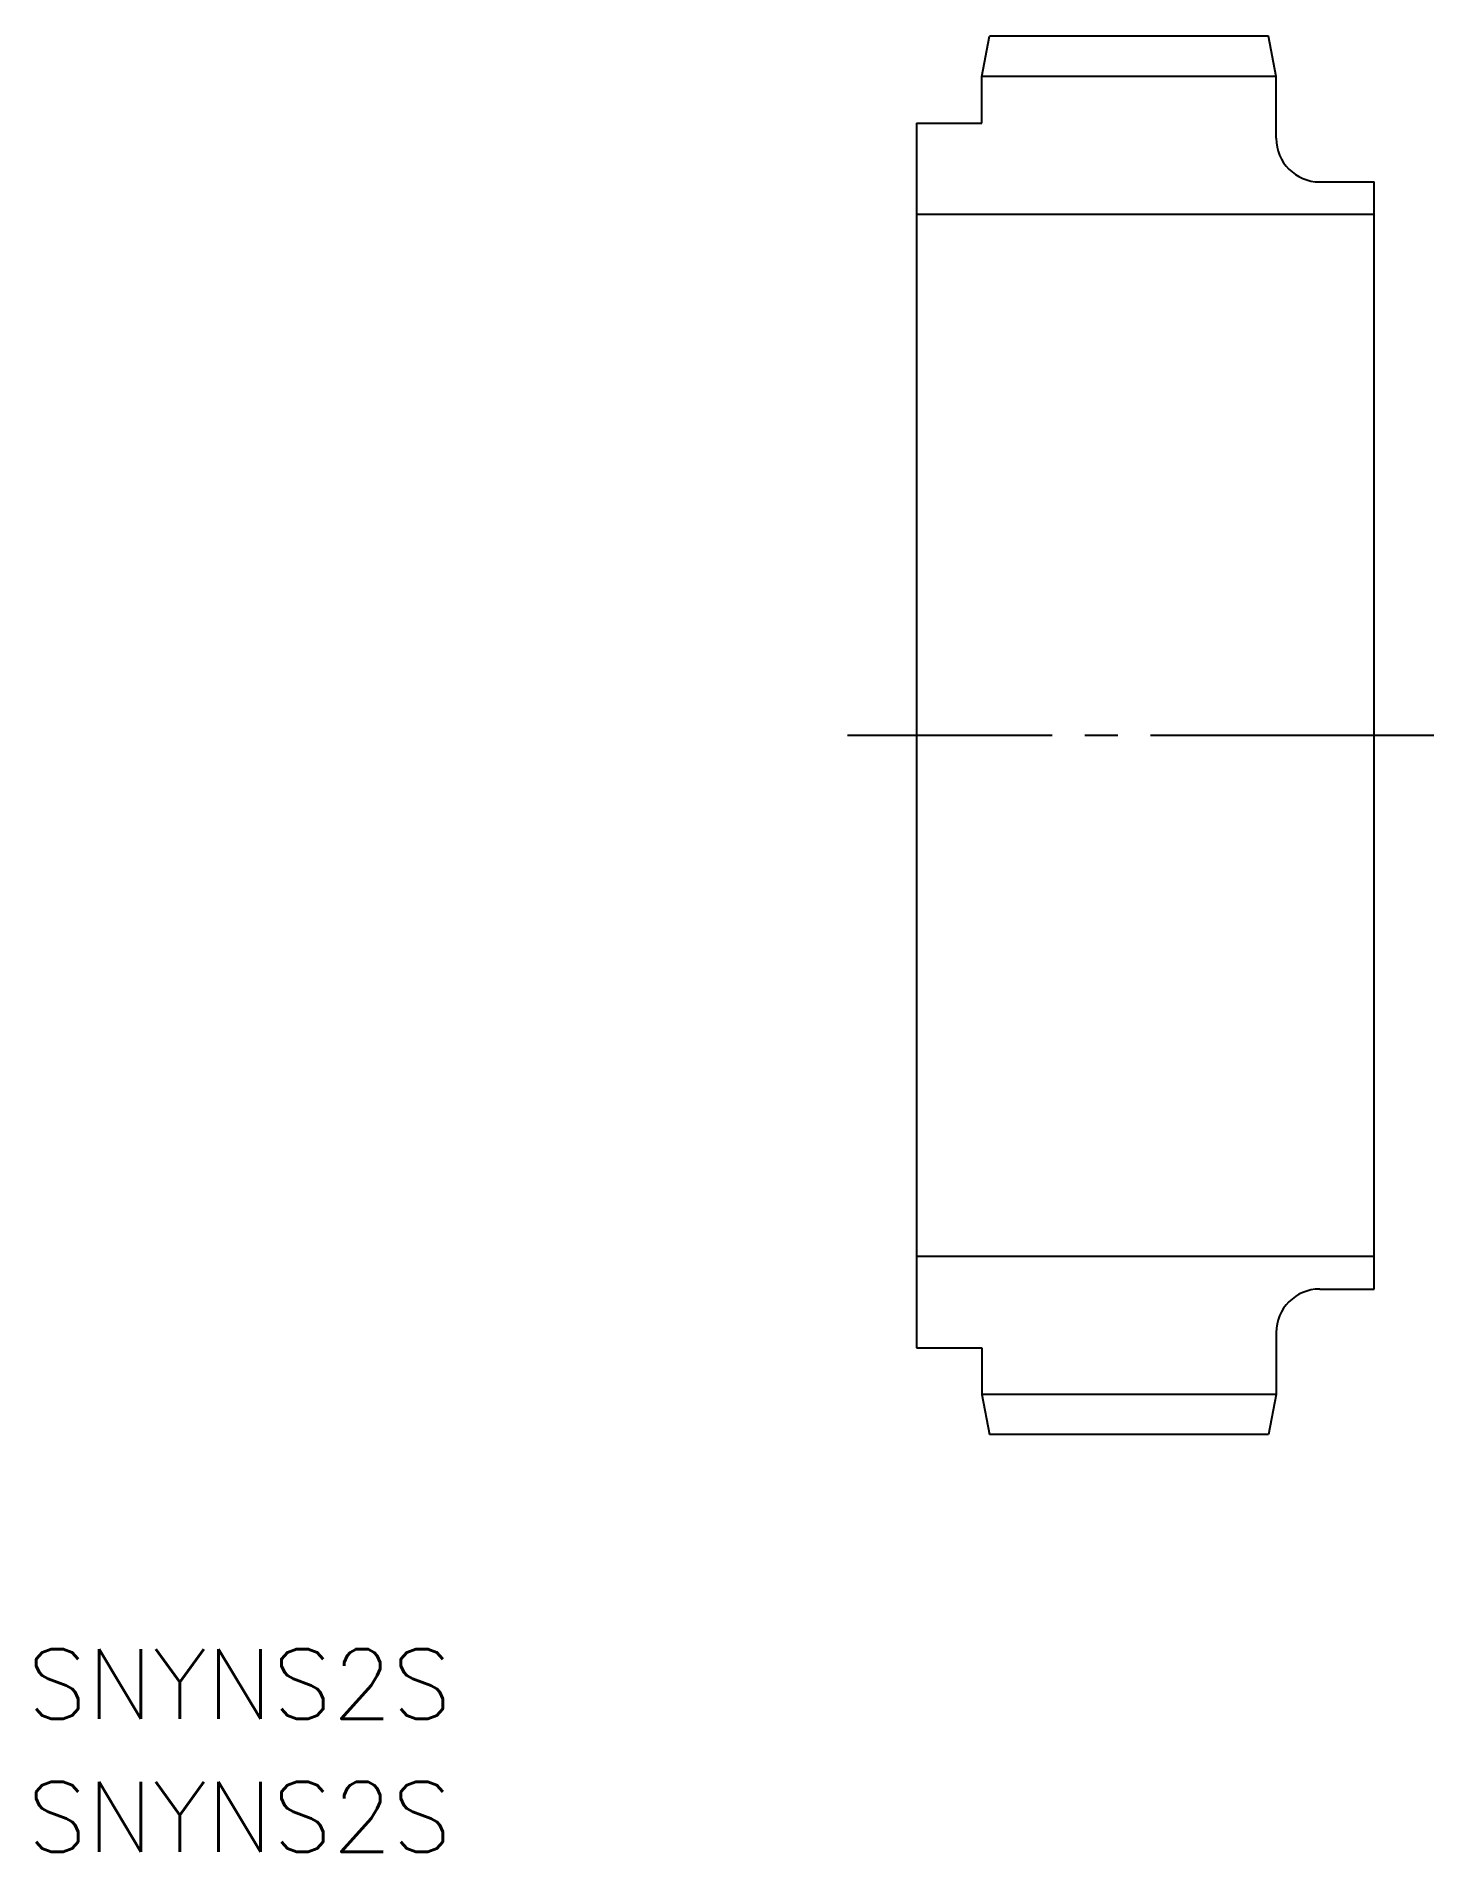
# Model space of a CAD drawing. Extents: x 47.1 to 111.3, y 150.9 to 234.2.
import ezdxf

# ---------------------------------------------------------------- set-up
doc = ezdxf.new("R2010")
doc.units = 0
doc.linetypes.add('CENTER', pattern=[17.5, 13, -1.5, 1.5, -1.5])
doc.layers.get('0').update_dxf_attribs({"linetype": 'CONTINUOUS'})
doc.layers.add('CENTER', color=1, linetype='CENTER')
doc.styles.get("Standard").update_dxf_attribs({"font": 'txt.shx', "bigfont": '@extfont2.shx'})

msp = doc.modelspace()

# ---------------------------------------------------------------- linework, layer by layer
at = {"color": 7, "linetype": 'CONTINUOUS'}
for p, q in [((90.527, 232.342), (90.879, 234.182)), ((103.674, 234.182), (90.879, 234.182)), ((104.027, 232.342), (103.674, 234.182)), ((90.527, 230.202), (90.527, 232.342)), ((104.027, 229.502), (104.027, 232.342)), ((87.527, 230.202), (90.527, 230.202)), ((87.527, 230.202), (87.527, 174.002)), ((106.027, 227.502), (108.527, 227.502)), ((108.527, 176.702), (108.527, 227.502)), ((108.527, 226.002), (87.527, 226.002)), ((108.527, 178.202), (87.527, 178.202)), ((106.027, 176.702), (108.527, 176.702)), ((104.027, 174.702), (104.027, 171.862)), ((87.527, 174.002), (90.527, 174.002)), ((90.527, 174.002), (90.527, 171.862)), ((90.527, 171.862), (90.879, 170.022)), ((104.027, 171.862), (103.674, 170.022)), ((103.674, 170.022), (90.879, 170.022))]:
    msp.add_line(p, q, dxfattribs=at)
at = {"color": 3, "linetype": 'CONTINUOUS'}
for p, q in [((104.027, 232.342), (90.527, 232.342)), ((104.027, 171.862), (90.527, 171.862))]:
    msp.add_line(p, q, dxfattribs=at)
at = {"color": 7, "linetype": 'CONTINUOUS'}
for centre, start, end in [((106.027, 229.502), 180, 270), ((106.027, 174.702), 90, 180)]:
    msp.add_arc(centre, 2, start, end, dxfattribs=at)
at = {"layer": 'CENTER', "color": 1, "linetype": 'CENTER'}
msp.add_line((111.254, 202.102), (84.359, 202.102), dxfattribs=at)

# ---------------------------------------------------------------- texts
at = {"color": 7, "linetype": 'CONTINUOUS'}
for p in [(46.728, 156.984), (46.728, 150.887)]:
    msp.add_text('SNYNS2S', height=3.2, dxfattribs=at).set_placement(p)

doc.saveas('drawing.dxf')
